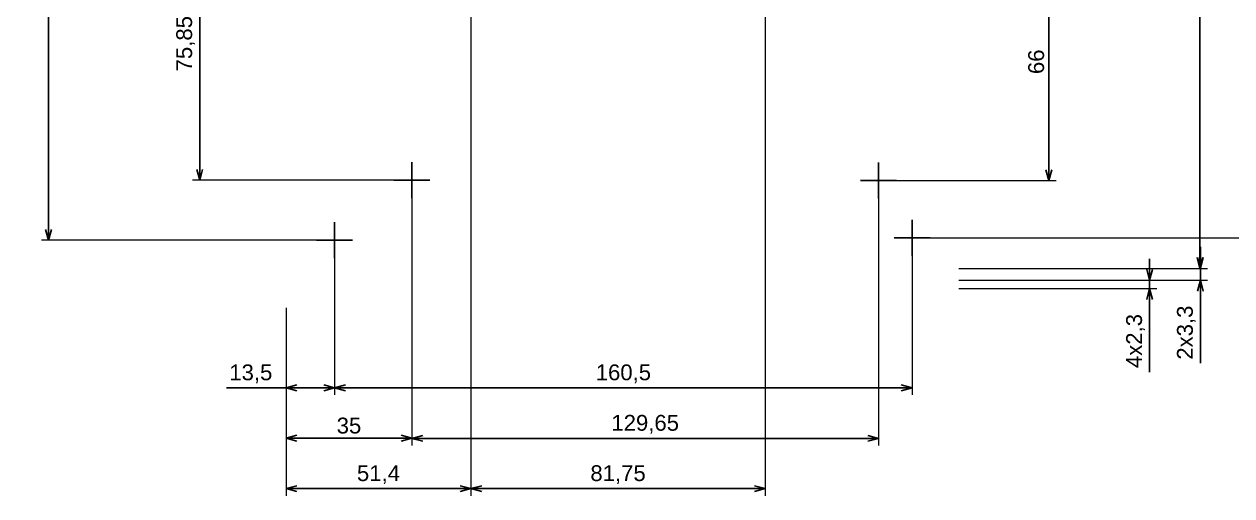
# Paper-space layout 'Cover' of a CAD drawing. Header units: millimetres. Extents: x 0 to 413, y 1 to 290.
# Drawn here: x 104.5 to 272.4, y 97.2 to 162.7 of the extents above; entities that cross this region are included whole.
import ezdxf

# ---------------------------------------------------------------- set-up
doc = ezdxf.new("R2010")
doc.units = ezdxf.units.MM
doc.layers.add('MD_Annotation', color=7, linetype='Continuous', lineweight=25)
doc.styles.get("Standard").update_dxf_attribs({"font": 'arial.ttf'})
doc.dimstyles.new('ISO-25', dxfattribs={"dimtxt": 2.2, "dimasz": 1.5, "dimexe": 1, "dimexo": 0.625, "dimtad": 1, "dimrnd": 0.05, "dimtxsty": 'Standard', "dimblk": 'OPEN30', "dimcen": 2.5, "dimadec": 0, "dimazin": 0, "dimtfac": 1, "dimtmove": 0, "dimatfit": 3, "dimfxl": 1, "dimlwe": 18, "dimarcsym": 0})

# ---------------------------------------------------------------- blocks, each defined once
blk = doc.blocks.new('_Open30')
at = {"color": 0, "linetype": 'ByBlock', "lineweight": -2}
for p, q in [((-1, 0.27), (0, 0)), ((0, 0), (-1, -0.27)), ((0, 0), (-1, 0))]:
    blk.add_line(p, q, dxfattribs=at)
blk = doc.blocks.new('*D142')
at = {"layer": 'Defpoints', "color": 0, "transparency": 16777216}
for p in [(147.52, 214.15), (107.92, 132.67), (147.67, 132.67)]:
    blk.add_point(p, dxfattribs=at)
at = {"layer": 'MD_Annotation', "color": 0, "lineweight": 18, "transparency": 16777216}
for p, q in [((146.9, 214.15), (106.92, 214.15)), ((147.05, 132.67), (106.92, 132.67))]:
    blk.add_line(p, q, dxfattribs=at)
at = {"layer": 'MD_Annotation', "color": 0, "lineweight": -2, "transparency": 16777216}
blk.add_line((107.92, 212.65), (107.92, 134.17), dxfattribs=at)
at = {"layer": 'MD_Annotation', "color": 0, "lineweight": -2, "transparency": 16777216, "xscale": 1.5, "yscale": 1.5, "zscale": 1.5}
for p, rotation in [((107.92, 214.15), 90), ((107.92, 132.67), 270)]:
    blk.add_blockref('_Open30', p, dxfattribs=dict(at, rotation=rotation))
at = {"layer": 'MD_Annotation', "color": 0, "transparency": 16777216, "insert": (105.97, 173.41), "char_height": 2.2, "attachment_point": 5, "rotation": 90}
blk.add_mtext('162,95', dxfattribs=at)
blk = doc.blocks.new('*D148')
at = {"layer": 'Defpoints', "color": 0, "transparency": 16777216}
for p in [(228.12, 214.27), (227.92, 133), (274.98, 133)]:
    blk.add_point(p, dxfattribs=at)
at = {"layer": 'MD_Annotation', "color": 0, "lineweight": 18, "transparency": 16777216}
for p, q in [((228.75, 214.27), (275.98, 214.27)), ((228.55, 133), (275.98, 133))]:
    blk.add_line(p, q, dxfattribs=at)
at = {"layer": 'MD_Annotation', "color": 0, "lineweight": -2, "transparency": 16777216}
blk.add_line((274.98, 212.77), (274.98, 134.5), dxfattribs=at)
at = {"layer": 'MD_Annotation', "color": 0, "lineweight": -2, "transparency": 16777216, "xscale": 1.5, "yscale": 1.5, "zscale": 1.5}
for p, rotation in [((274.98, 214.27), 90), ((274.98, 133), 270)]:
    blk.add_blockref('_Open30', p, dxfattribs=dict(at, rotation=rotation))
at = {"layer": 'MD_Annotation', "color": 0, "transparency": 16777216, "insert": (273.03, 173.63), "char_height": 2.2, "attachment_point": 5, "rotation": 90}
blk.add_mtext('162,55', dxfattribs=at)
blk = doc.blocks.new('*D150')
at = {"layer": 'Defpoints', "color": 0, "transparency": 16777216}
for p in [(147.67, 132.67), (140.92, 123.92), (140.92, 112.17)]:
    blk.add_point(p, dxfattribs=at)
at = {"layer": 'MD_Annotation', "color": 0, "lineweight": 18, "transparency": 16777216}
for p, q in [((147.67, 132.05), (147.67, 111.17)), ((140.92, 123.29), (140.92, 111.17))]:
    blk.add_line(p, q, dxfattribs=at)
at = {"layer": 'MD_Annotation', "color": 0, "lineweight": -2, "transparency": 16777216}
for p, q in [((140.92, 112.17), (132.65, 112.17)), ((146.17, 112.17), (142.42, 112.17))]:
    blk.add_line(p, q, dxfattribs=at)
at = {"layer": 'MD_Annotation', "color": 0, "lineweight": -2, "transparency": 16777216, "xscale": 1.5, "yscale": 1.5, "zscale": 1.5, "rotation": 180}
blk.add_blockref('_Open30', (140.92, 112.17), dxfattribs=at)
at = {"layer": 'MD_Annotation', "color": 0, "lineweight": -2, "transparency": 16777216, "xscale": 1.5, "yscale": 1.5, "zscale": 1.5}
blk.add_blockref('_Open30', (147.67, 112.17), dxfattribs=at)
at = {"layer": 'MD_Annotation', "color": 0, "transparency": 16777216, "insert": (136.03, 114.11), "char_height": 2.2, "attachment_point": 5}
blk.add_mtext('13,5', dxfattribs=at)
blk = doc.blocks.new('*D151')
at = {"layer": 'Defpoints', "color": 0, "transparency": 16777216}
for p in [(147.67, 132.67), (227.92, 133), (227.92, 112.17)]:
    blk.add_point(p, dxfattribs=at)
at = {"layer": 'MD_Annotation', "color": 0, "lineweight": 18, "transparency": 16777216}
for p, q in [((147.67, 132.05), (147.67, 111.17)), ((227.92, 132.37), (227.92, 111.17))]:
    blk.add_line(p, q, dxfattribs=at)
at = {"layer": 'MD_Annotation', "color": 0, "lineweight": -2, "transparency": 16777216}
blk.add_line((149.17, 112.17), (226.42, 112.17), dxfattribs=at)
at = {"layer": 'MD_Annotation', "color": 0, "lineweight": -2, "transparency": 16777216, "xscale": 1.5, "yscale": 1.5, "zscale": 1.5, "rotation": 180}
blk.add_blockref('_Open30', (147.67, 112.17), dxfattribs=at)
at = {"layer": 'MD_Annotation', "color": 0, "lineweight": -2, "transparency": 16777216, "xscale": 1.5, "yscale": 1.5, "zscale": 1.5}
blk.add_blockref('_Open30', (227.92, 112.17), dxfattribs=at)
at = {"layer": 'MD_Annotation', "color": 0, "transparency": 16777216, "insert": (187.8, 114.11), "char_height": 2.2, "attachment_point": 5}
blk.add_mtext('160,5', dxfattribs=at)
blk = doc.blocks.new('*D152')
at = {"layer": 'Defpoints', "color": 0, "transparency": 16777216}
for p in [(158.42, 141), (140.92, 123.92), (158.42, 105.17)]:
    blk.add_point(p, dxfattribs=at)
at = {"layer": 'MD_Annotation', "color": 0, "lineweight": 18, "transparency": 16777216}
for p, q in [((158.42, 140.37), (158.42, 104.17)), ((140.92, 123.29), (140.92, 104.17))]:
    blk.add_line(p, q, dxfattribs=at)
at = {"layer": 'MD_Annotation', "color": 0, "lineweight": -2, "transparency": 16777216}
blk.add_line((142.42, 105.17), (156.92, 105.17), dxfattribs=at)
at = {"layer": 'MD_Annotation', "color": 0, "lineweight": -2, "transparency": 16777216, "xscale": 1.5, "yscale": 1.5, "zscale": 1.5, "rotation": 180}
blk.add_blockref('_Open30', (140.92, 105.17), dxfattribs=at)
at = {"layer": 'MD_Annotation', "color": 0, "lineweight": -2, "transparency": 16777216, "xscale": 1.5, "yscale": 1.5, "zscale": 1.5}
blk.add_blockref('_Open30', (158.42, 105.17), dxfattribs=at)
at = {"layer": 'MD_Annotation', "color": 0, "transparency": 16777216, "insert": (149.67, 106.91), "char_height": 2.2, "attachment_point": 5}
blk.add_mtext('35', dxfattribs=at)
blk = doc.blocks.new('*D153')
at = {"layer": 'Defpoints', "color": 0, "transparency": 16777216}
for p in [(158.42, 141), (223.25, 140.95), (223.25, 105.15)]:
    blk.add_point(p, dxfattribs=at)
at = {"layer": 'MD_Annotation', "color": 0, "lineweight": 18, "transparency": 16777216}
for p, q in [((158.42, 140.37), (158.42, 104.15)), ((223.25, 140.32), (223.25, 104.15))]:
    blk.add_line(p, q, dxfattribs=at)
at = {"layer": 'MD_Annotation', "color": 0, "lineweight": -2, "transparency": 16777216}
blk.add_line((159.92, 105.15), (221.75, 105.15), dxfattribs=at)
at = {"layer": 'MD_Annotation', "color": 0, "lineweight": -2, "transparency": 16777216, "xscale": 1.5, "yscale": 1.5, "zscale": 1.5, "rotation": 180}
blk.add_blockref('_Open30', (158.42, 105.15), dxfattribs=at)
at = {"layer": 'MD_Annotation', "color": 0, "lineweight": -2, "transparency": 16777216, "xscale": 1.5, "yscale": 1.5, "zscale": 1.5}
blk.add_blockref('_Open30', (223.25, 105.15), dxfattribs=at)
at = {"layer": 'MD_Annotation', "color": 0, "transparency": 16777216, "insert": (190.83, 107.1), "char_height": 2.2, "attachment_point": 5}
blk.add_mtext('129,65', dxfattribs=at)
blk = doc.blocks.new('*D154')
at = {"layer": 'Defpoints', "color": 0, "transparency": 16777216}
for p in [(166.62, 178.92), (140.92, 123.92), (166.62, 98.17)]:
    blk.add_point(p, dxfattribs=at)
at = {"layer": 'MD_Annotation', "color": 0, "lineweight": 18, "transparency": 16777216}
for p, q in [((166.62, 178.3), (166.62, 97.17)), ((140.92, 123.29), (140.92, 97.17))]:
    blk.add_line(p, q, dxfattribs=at)
at = {"layer": 'MD_Annotation', "color": 0, "lineweight": -2, "transparency": 16777216}
blk.add_line((142.42, 98.17), (165.12, 98.17), dxfattribs=at)
at = {"layer": 'MD_Annotation', "color": 0, "lineweight": -2, "transparency": 16777216, "xscale": 1.5, "yscale": 1.5, "zscale": 1.5, "rotation": 180}
blk.add_blockref('_Open30', (140.92, 98.17), dxfattribs=at)
at = {"layer": 'MD_Annotation', "color": 0, "lineweight": -2, "transparency": 16777216, "xscale": 1.5, "yscale": 1.5, "zscale": 1.5}
blk.add_blockref('_Open30', (166.62, 98.17), dxfattribs=at)
at = {"layer": 'MD_Annotation', "color": 0, "transparency": 16777216, "insert": (153.77, 100.11), "char_height": 2.2, "attachment_point": 5}
blk.add_mtext('51,4', dxfattribs=at)
blk = doc.blocks.new('*D155')
at = {"layer": 'Defpoints', "color": 0, "transparency": 16777216}
for p in [(166.62, 178.92), (207.5, 173.95), (207.5, 98.17)]:
    blk.add_point(p, dxfattribs=at)
at = {"layer": 'MD_Annotation', "color": 0, "lineweight": 18, "transparency": 16777216}
for p, q in [((166.62, 178.3), (166.62, 97.17)), ((207.5, 173.32), (207.5, 97.17))]:
    blk.add_line(p, q, dxfattribs=at)
at = {"layer": 'MD_Annotation', "color": 0, "lineweight": -2, "transparency": 16777216}
blk.add_line((168.12, 98.17), (206, 98.17), dxfattribs=at)
at = {"layer": 'MD_Annotation', "color": 0, "lineweight": -2, "transparency": 16777216, "xscale": 1.5, "yscale": 1.5, "zscale": 1.5, "rotation": 180}
blk.add_blockref('_Open30', (166.62, 98.17), dxfattribs=at)
at = {"layer": 'MD_Annotation', "color": 0, "lineweight": -2, "transparency": 16777216, "xscale": 1.5, "yscale": 1.5, "zscale": 1.5}
blk.add_blockref('_Open30', (207.5, 98.17), dxfattribs=at)
at = {"layer": 'MD_Annotation', "color": 0, "transparency": 16777216, "insert": (187.06, 100.11), "char_height": 2.2, "attachment_point": 5}
blk.add_mtext('81,75', dxfattribs=at)
blk = doc.blocks.new('*D158')
at = {"layer": 'Defpoints', "color": 0, "transparency": 16777216}
for p in [(166.62, 178.92), (128.92, 141), (158.42, 141)]:
    blk.add_point(p, dxfattribs=at)
at = {"layer": 'MD_Annotation', "color": 0, "lineweight": 18, "transparency": 16777216}
for p, q in [((166, 178.92), (127.92, 178.92)), ((157.8, 141), (127.92, 141))]:
    blk.add_line(p, q, dxfattribs=at)
at = {"layer": 'MD_Annotation', "color": 0, "lineweight": -2, "transparency": 16777216}
blk.add_line((128.92, 177.42), (128.92, 142.5), dxfattribs=at)
at = {"layer": 'MD_Annotation', "color": 0, "lineweight": -2, "transparency": 16777216, "xscale": 1.5, "yscale": 1.5, "zscale": 1.5}
for p, rotation in [((128.92, 178.92), 90), ((128.92, 141), 270)]:
    blk.add_blockref('_Open30', p, dxfattribs=dict(at, rotation=rotation))
at = {"layer": 'MD_Annotation', "color": 0, "transparency": 16777216, "insert": (126.97, 159.96), "char_height": 2.2, "attachment_point": 5, "rotation": 90}
blk.add_mtext('75,85', dxfattribs=at)
blk = doc.blocks.new('*D160')
at = {"layer": 'Defpoints', "color": 0, "transparency": 16777216}
for p in [(207.5, 173.95), (223.25, 140.95), (246.92, 140.95)]:
    blk.add_point(p, dxfattribs=at)
at = {"layer": 'MD_Annotation', "color": 0, "lineweight": 18, "transparency": 16777216}
for p, q in [((208.12, 173.95), (247.92, 173.95)), ((223.87, 140.95), (247.92, 140.95))]:
    blk.add_line(p, q, dxfattribs=at)
at = {"layer": 'MD_Annotation', "color": 0, "lineweight": -2, "transparency": 16777216}
blk.add_line((246.92, 172.45), (246.92, 142.45), dxfattribs=at)
at = {"layer": 'MD_Annotation', "color": 0, "lineweight": -2, "transparency": 16777216, "xscale": 1.5, "yscale": 1.5, "zscale": 1.5}
for p, rotation in [((246.92, 173.95), 90), ((246.92, 140.95), 270)]:
    blk.add_blockref('_Open30', p, dxfattribs=dict(at, rotation=rotation))
at = {"layer": 'MD_Annotation', "color": 0, "transparency": 16777216, "insert": (245.17, 157.45), "char_height": 2.2, "attachment_point": 5, "rotation": 90}
blk.add_mtext('66', dxfattribs=at)
blk = doc.blocks.new('*D208')
at = {"layer": 'Defpoints', "color": 0, "transparency": 16777216}
for p in [(233.82, 218.25), (233.78, 128.75), (267.92, 128.75)]:
    blk.add_point(p, dxfattribs=at)
at = {"layer": 'MD_Annotation', "color": 0, "lineweight": 18, "transparency": 16777216}
for p, q in [((234.45, 218.25), (268.92, 218.25)), ((234.41, 128.75), (268.92, 128.75))]:
    blk.add_line(p, q, dxfattribs=at)
at = {"layer": 'MD_Annotation', "color": 0, "lineweight": -2, "transparency": 16777216}
blk.add_line((267.92, 216.75), (267.92, 130.25), dxfattribs=at)
at = {"layer": 'MD_Annotation', "color": 0, "lineweight": -2, "transparency": 16777216, "xscale": 1.5, "yscale": 1.5, "zscale": 1.5}
for p, rotation in [((267.92, 218.25), 90), ((267.92, 128.75), 270)]:
    blk.add_blockref('_Open30', p, dxfattribs=dict(at, rotation=rotation))
at = {"layer": 'MD_Annotation', "color": 0, "transparency": 16777216, "insert": (266.17, 173.5), "char_height": 2.2, "attachment_point": 5, "rotation": 90}
blk.add_mtext('179', dxfattribs=at)
blk = doc.blocks.new('*D210')
at = {"layer": 'Defpoints', "color": 0, "transparency": 16777216}
for p in [(233.78, 128.75), (233.78, 127.1), (267.98, 127.1)]:
    blk.add_point(p, dxfattribs=at)
at = {"layer": 'MD_Annotation', "color": 0, "lineweight": -2, "transparency": 16777216}
for p, q in [((267.98, 130.25), (267.98, 131.75)), ((267.98, 128.75), (267.98, 127.1)), ((267.98, 125.6), (267.98, 115.57))]:
    blk.add_line(p, q, dxfattribs=at)
at = {"layer": 'MD_Annotation', "color": 0, "lineweight": 18, "transparency": 16777216}
for p, q in [((234.41, 128.75), (268.98, 128.75)), ((234.41, 127.1), (268.98, 127.1))]:
    blk.add_line(p, q, dxfattribs=at)
at = {"layer": 'MD_Annotation', "color": 0, "lineweight": -2, "transparency": 16777216, "xscale": 1.5, "yscale": 1.5, "zscale": 1.5}
for p, rotation in [((267.98, 128.75), 270), ((267.98, 127.1), 90)]:
    blk.add_blockref('_Open30', p, dxfattribs=dict(at, rotation=rotation))
at = {"layer": 'MD_Annotation', "color": 0, "transparency": 16777216, "insert": (266.03, 119.83), "char_height": 2.2, "attachment_point": 5, "rotation": 90}
blk.add_mtext('2x3,3', dxfattribs=at)
blk = doc.blocks.new('*D212')
at = {"layer": 'Defpoints', "color": 0, "transparency": 16777216}
for p in [(233.78, 127.1), (233.78, 125.95), (260.92, 125.95)]:
    blk.add_point(p, dxfattribs=at)
at = {"layer": 'MD_Annotation', "color": 0, "lineweight": -2, "transparency": 16777216}
for p, q in [((260.92, 128.6), (260.92, 130.1)), ((260.92, 127.1), (260.92, 125.95)), ((260.92, 124.45), (260.92, 114.36))]:
    blk.add_line(p, q, dxfattribs=at)
at = {"layer": 'MD_Annotation', "color": 0, "lineweight": 18, "transparency": 16777216}
for p, q in [((234.41, 127.1), (261.92, 127.1)), ((234.41, 125.95), (261.92, 125.95))]:
    blk.add_line(p, q, dxfattribs=at)
at = {"layer": 'MD_Annotation', "color": 0, "lineweight": -2, "transparency": 16777216, "xscale": 1.5, "yscale": 1.5, "zscale": 1.5}
for p, rotation in [((260.92, 127.1), 270), ((260.92, 125.95), 90)]:
    blk.add_blockref('_Open30', p, dxfattribs=dict(at, rotation=rotation))
at = {"layer": 'MD_Annotation', "color": 0, "transparency": 16777216, "insert": (258.97, 118.66), "char_height": 2.2, "attachment_point": 5, "rotation": 90}
blk.add_mtext('4x2,3', dxfattribs=at)

psp = doc.layouts.new('Cover')

# ---------------------------------------------------------------- linework, layer by layer
at = {"layer": 'MD_Annotation'}
for p, q in [((158.4214, 138.4961), (158.4214, 143.4961)), ((223.2464, 138.4461), (223.2464, 143.4461)), ((155.9214, 140.9961), (160.9214, 140.9961)), ((220.7464, 140.9461), (225.7464, 140.9461)), ((147.6714, 130.1711), (147.6714, 135.1711)), ((227.9214, 130.4961), (227.9214, 135.4961)), ((145.1714, 132.6711), (150.1714, 132.6711)), ((225.4214, 132.9961), (230.4214, 132.9961))]:
    psp.add_line(p, q, dxfattribs=at)

# ---------------------------------------------------------------- dimensions: what is measured, and where the dimension line sits
for base, p1, p2, angle, picture, middle in [((267.9214, 128.7541), (233.8214, 218.2541), (233.7803, 128.7541), 90, '*D208', (266.1731, 173.5041)), ((107.9214, 132.6711), (147.5214, 214.1462), (147.6714, 132.6711), 270, '*D142', (105.9743, 173.4086)), ((274.9788, 132.9961), (228.1214, 214.2711), (227.9214, 132.9961), 90, '*D148', (273.0317, 173.6336)), ((128.9214, 140.9961), (166.6214, 178.9212), (158.4214, 140.9961), 270, '*D158', (126.9743, 159.9586)), ((246.9214, 140.9461), (207.4964, 173.9461), (223.2464, 140.9461), 90, '*D160', (245.1731, 157.4461))]:
    dim = psp.add_linear_dim(base=base, p1=p1, p2=p2, angle=angle, dimstyle='ISO-25', override={"dimlfac": -2}, dxfattribs=at)
    dim.commit()
    dim.dimension.update_dxf_attribs({"geometry": picture, "text_midpoint": middle})
for base, p1, p2, picture, middle in [((166.6214, 98.1651), (140.9214, 123.9181), (166.6214, 178.9212), '*D154', (153.7714, 100.1122)), ((207.4964, 98.1651), (166.6214, 178.9212), (207.4964, 173.9461), '*D155', (187.0589, 100.1122)), ((158.4214, 105.1651), (140.9214, 123.9181), (158.4214, 140.9961), '*D152', (149.6714, 106.9141)), ((223.2464, 105.1485), (158.4214, 140.9961), (223.2464, 140.9461), '*D153', (190.8339, 107.0956)), ((227.9214, 112.1651), (147.6714, 132.6711), (227.9214, 132.9961), '*D151', (187.7964, 114.1122))]:
    dim = psp.add_linear_dim(base=base, p1=p1, p2=p2, dimstyle='ISO-25', override={"dimlfac": -2}, dxfattribs=at)
    dim.commit()
    dim.dimension.update_dxf_attribs({"geometry": picture, "text_midpoint": middle})
dim = psp.add_linear_dim(base=(140.9214, 112.1651), p1=(147.6714, 132.6711), p2=(140.9214, 123.9181), dimstyle='ISO-25', override={"dimlfac": -2}, dxfattribs=at)
dim.commit()
dim.dimension.update_dxf_attribs({"geometry": '*D150', "text_midpoint": (136.0344, 112.1651), "dimtype": 160})
for base, p1, p2, text, picture, middle in [((267.9788, 127.1041), (233.7803, 128.7541), (233.7803, 127.1041), '2x<>', '*D210', (266.0317, 119.8346)), ((260.9214, 125.9541), (233.7803, 127.1041), (233.7803, 125.9541), '4x<>', '*D212', (258.9743, 118.6591))]:
    dim = psp.add_linear_dim(base=base, p1=p1, p2=p2, angle=90, text=text, dimstyle='ISO-25', override={"dimlfac": -2}, dxfattribs=at)
    dim.commit()
    dim.dimension.update_dxf_attribs({"geometry": picture, "text_midpoint": middle})

doc.saveas('drawing.dxf')
